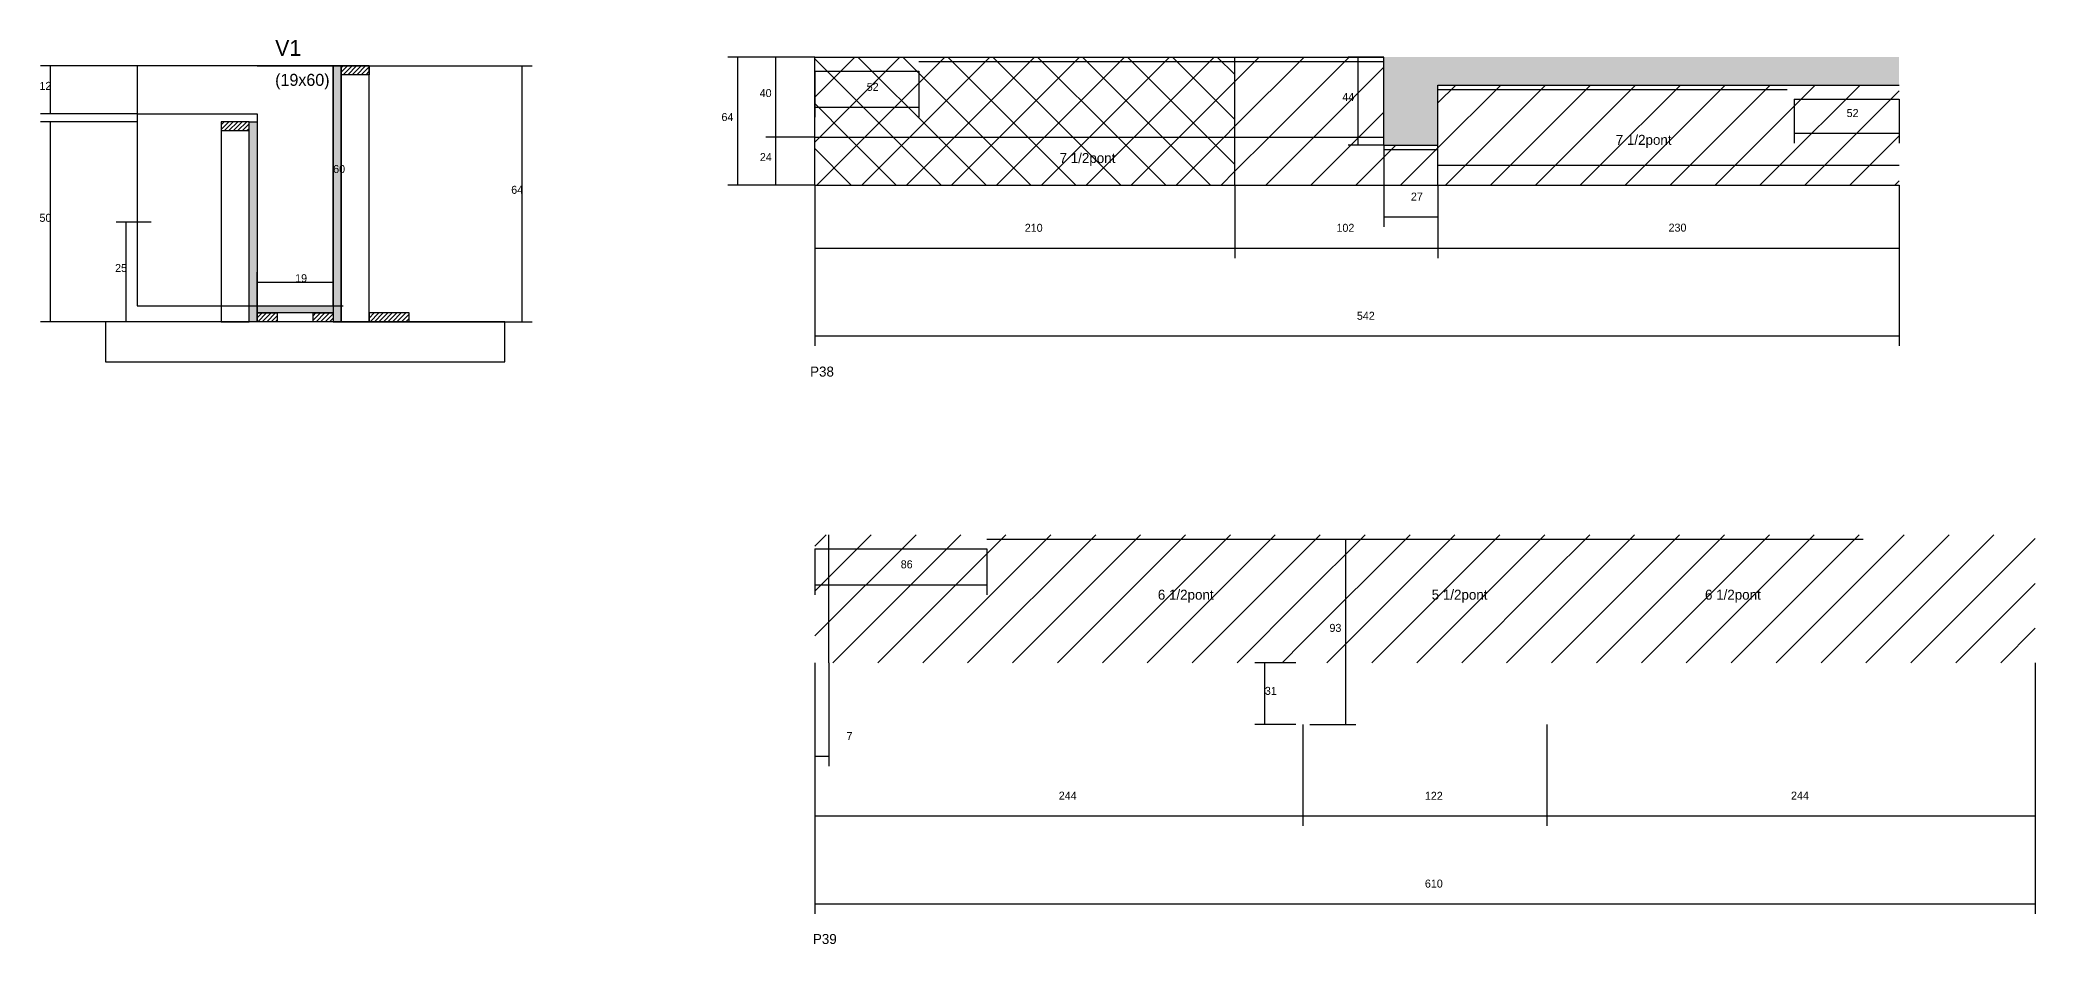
# Model space of a CAD drawing. Header units: metres. Extents: x -10042 to -7628, y 14267 to 15562.
# Drawn here: x -8625 to -7628, y 15091 to 15544 of the extents above; entities that cross this region are included whole.
import ezdxf

# ---------------------------------------------------------------- set-up
doc = ezdxf.new("R2010")
doc.units = ezdxf.units.M
for name, color, linetype in [('CONCRETO', 251, 'Continuous'), ('COTA', 4, 'Continuous'), ('Cota Seção (2x)', 4, 'Continuous'), ('Hachura', 253, 'Continuous'), ('Madeira', 126, 'Continuous'), ('NOMENCLATURA', 7, 'Continuous'), ('Painéis', 200, 'Continuous'), ('SARR_2.2x7', 40, 'Continuous'), ('Texto Seção', 7, 'Continuous')]:
    doc.layers.add(name, color=color, linetype=linetype)

msp = doc.modelspace()

# ---------------------------------------------------------------- hatches: boundary and pattern name
at = {"layer": 'COTA'}
h = msp.add_hatch(dxfattribs=at)
h.set_pattern_fill('AR-CONC', scale=0.03)
h.paths.add_polyline_path([(-7926.3, 15521.1), (-7695.8, 15521.1), (-7695.8, 15535.1), (-7953.3, 15535.1), (-7953.3, 15491.1), (-7926.3, 15491.1)])
at = {"layer": 'Hachura'}
h = msp.add_hatch(color=8, dxfattribs=at)
h.dxf.hatch_style = 1
h.paths.add_polyline_path([(-8474.5, 15530.7), (-8478.5, 15530.7), (-8478.5, 15530.7), (-8478.5, 15402.7), (-8478.5, 15402.7), (-8474.5, 15402.7), (-8474.5, 15402.7), (-8474.5, 15530.7)])
h = msp.add_hatch(dxfattribs=at)
h.set_pattern_fill('ANSI31', scale=0.5)
h.paths.add_polyline_path([(-8460.5, 15530.7), (-8460.5, 15526.3), (-8460.5, 15526.3), (-8474.5, 15526.3), (-8474.5, 15526.3), (-8474.5, 15530.7), (-8474.5, 15530.7), (-8460.5, 15530.7)])
h = msp.add_hatch(dxfattribs=at)
h.set_pattern_fill('ANSI37', scale=5)
h.paths.add_polyline_path([(-8027.8, 15495.1), (-8027.8, 15535.1), (-8237.8, 15535.1), (-8237.8, 15495.1)])
h = msp.add_hatch(dxfattribs=at)
h.set_pattern_fill('ANSI31', scale=5)
h.paths.add_polyline_path([(-7953.3, 15495.1), (-7953.3, 15535.1), (-8027.8, 15535.1), (-8027.8, 15495.1)])
h = msp.add_hatch(dxfattribs=at)
h.set_pattern_fill('ANSI31', scale=5)
h.paths.add_polyline_path([(-7695.8, 15481.1), (-7695.8, 15521.1), (-7926.3, 15521.1), (-7926.3, 15481.1)])
h = msp.add_hatch(dxfattribs=at)
h.set_pattern_fill('ANSI31', scale=0.5)
h.paths.add_polyline_path([(-8534.5, 15502.7), (-8534.5, 15498.3), (-8534.5, 15498.3), (-8520.5, 15498.3), (-8520.5, 15498.3), (-8520.5, 15502.7), (-8520.5, 15502.7), (-8534.5, 15502.7)])
h = msp.add_hatch(color=8, dxfattribs=at)
h.dxf.hatch_style = 1
h.paths.add_polyline_path([(-8520.5, 15502.7), (-8516.5, 15502.7), (-8516.5, 15502.7), (-8516.5, 15402.7), (-8516.5, 15402.7), (-8520.5, 15402.7), (-8520.5, 15402.7), (-8520.5, 15502.7)])
h = msp.add_hatch(dxfattribs=at)
h.set_pattern_fill('ANSI37', scale=5)
h.paths.add_polyline_path([(-8237.8, 15495.1), (-8237.8, 15471.1), (-8027.8, 15471.1), (-8027.8, 15495.1)])
h = msp.add_hatch(dxfattribs=at)
h.set_pattern_fill('ANSI31', scale=5)
h.paths.add_polyline_path([(-8027.8, 15495.1), (-8027.8, 15471.1), (-7926.3, 15471.1), (-7926.3, 15491.1), (-7953.3, 15491.1), (-7953.3, 15495.1)])
h = msp.add_hatch(dxfattribs=at)
h.set_pattern_fill('ANSI31', scale=5)
h.paths.add_polyline_path([(-7926.3, 15481.1), (-7926.3, 15471.1), (-7695.8, 15471.1), (-7695.8, 15481.1)])
h = msp.add_hatch(color=8, dxfattribs=at)
h.dxf.hatch_style = 1
h.paths.add_polyline_path([(-8516.5, 15407.1), (-8516.5, 15410.7), (-8516.5, 15410.7), (-8478.5, 15410.7), (-8478.5, 15410.7), (-8478.5, 15407.1), (-8478.5, 15407.1), (-8516.5, 15407.1)])
h = msp.add_hatch(dxfattribs=at)
h.set_pattern_fill('ANSI31', scale=0.5)
h.paths.add_polyline_path([(-8516.5, 15402.7), (-8516.5, 15407.1), (-8516.5, 15407.1), (-8506.5, 15407.1), (-8506.5, 15407.1), (-8506.5, 15402.7), (-8506.5, 15402.7), (-8516.5, 15402.7)])
h = msp.add_hatch(dxfattribs=at)
h.set_pattern_fill('ANSI31', scale=0.5)
h.paths.add_polyline_path([(-8488.5, 15402.7), (-8488.5, 15407.1), (-8488.5, 15407.1), (-8478.5, 15407.1), (-8478.5, 15407.1), (-8478.5, 15402.7), (-8478.5, 15402.7), (-8488.5, 15402.7)])
h = msp.add_hatch(dxfattribs=at)
h.set_pattern_fill('ANSI31', scale=0.5)
h.paths.add_polyline_path([(-8440.5, 15402.7), (-8440.5, 15407.1), (-8440.5, 15407.1), (-8460.5, 15407.1), (-8460.5, 15407.1), (-8460.5, 15402.7), (-8460.5, 15402.7), (-8440.5, 15402.7)])
h = msp.add_hatch(dxfattribs=at)
h.set_pattern_fill('ANSI31', scale=5)
h.paths.add_polyline_path([(-8237.8, 15296.2), (-8237.8, 15232.2), (-7993.8, 15232.2), (-7993.8, 15296.2)])
h = msp.add_hatch(dxfattribs=at)
h.set_pattern_fill('ANSI31', scale=5)
h.paths.add_polyline_path([(-7871.8, 15232.2), (-7871.8, 15296.2), (-7993.8, 15296.2), (-7993.8, 15232.2)])
h = msp.add_hatch(dxfattribs=at)
h.set_pattern_fill('ANSI31', scale=5)
h.paths.add_polyline_path([(-7871.8, 15232.2), (-7627.8, 15232.2), (-7627.8, 15296.2), (-7871.8, 15296.2)])

# ---------------------------------------------------------------- linework, layer by layer
at = {"layer": 'CONCRETO'}
for points in [[(-8478.5, 15510.7), (-8478.5, 15530.7), (-8576.5, 15530.7), (-8576.5, 15506.7), (-8516.5, 15506.7), (-8516.5, 15410.7), (-8478.5, 15410.7), (-8478.5, 15510.7)], [(-8576.5, 15410.7), (-8478.5, 15410.7), (-8478.5, 15530.7), (-8576.5, 15530.7)]]:
    msp.add_lwpolyline(points, close=True, dxfattribs=at)
at = {"layer": 'COTA'}
for p, q in [((-8576.5, 15530.7), (-8624.8, 15530.7)), ((-8619.8, 15506.7), (-8619.8, 15530.7)), ((-8460.5, 15530.7), (-8379, 15530.7)), ((-8384, 15402.7), (-8384, 15530.7)), ((-8237.8, 15535.1), (-8281.3, 15535.1)), ((-8276.3, 15471.1), (-8276.3, 15535.1)), ((-8237.8, 15535.1), (-8262.2, 15535.1)), ((-8257.2, 15495.1), (-8257.2, 15535.1)), ((-8237.8, 15528.1), (-8237.8, 15505)), ((-8185.8, 15528.1), (-8185.8, 15505)), ((-7953.3, 15535.1), (-7971.1, 15535.1)), ((-7966.1, 15491.1), (-7966.1, 15535.1)), ((-8237.8, 15510), (-8185.8, 15510)), ((-7748.3, 15514.1), (-7748.3, 15492)), ((-7695.8, 15514.1), (-7695.8, 15492)), ((-8576.5, 15506.7), (-8624.8, 15506.7)), ((-8576.5, 15502.7), (-8624.8, 15502.7)), ((-8619.8, 15402.7), (-8619.8, 15502.7)), ((-8237.8, 15495.1), (-8262.2, 15495.1)), ((-8237.8, 15495.1), (-8262.2, 15495.1)), ((-8257.2, 15471.1), (-8257.2, 15495.1)), ((-7953.3, 15491.1), (-7971.1, 15491.1)), ((-7953.3, 15491.1), (-7953.3, 15450.2)), ((-7748.3, 15497), (-7695.8, 15497)), ((-8237.8, 15471.1), (-8281.3, 15471.1)), ((-8237.8, 15471.1), (-8262.2, 15471.1)), ((-8237.8, 15471.1), (-8237.8, 15434.6)), ((-8237.8, 15471.1), (-8237.8, 15390.6)), ((-8027.8, 15471.1), (-8027.8, 15434.6)), ((-8027.8, 15471.1), (-8027.8, 15434.6)), ((-7926.3, 15471.1), (-7926.3, 15434.6)), ((-7926.3, 15471.1), (-7926.3, 15434.6)), ((-7926.3, 15471.1), (-7926.3, 15450.2)), ((-7695.8, 15471.1), (-7695.8, 15390.6)), ((-7695.8, 15471.1), (-7695.8, 15434.6)), ((-8569.5, 15452.6), (-8587, 15452.6)), ((-8582, 15402.7), (-8582, 15452.6)), ((-7953.3, 15455.2), (-7926.3, 15455.2)), ((-8237.8, 15439.6), (-8027.8, 15439.6)), ((-8027.8, 15439.6), (-7926.3, 15439.6)), ((-7926.3, 15439.6), (-7695.8, 15439.6)), ((-8554.5, 15402.7), (-8624.8, 15402.7)), ((-8569.5, 15402.7), (-8587, 15402.7)), ((-8440.5, 15402.7), (-8379, 15402.7)), ((-8237.8, 15395.6), (-7695.8, 15395.6)), ((-8237.8, 15289.2), (-8237.8, 15266.2)), ((-8151.8, 15289.2), (-8151.8, 15266.2)), ((-7990.3, 15294), (-7967.4, 15294)), ((-7972.4, 15201.2), (-7972.4, 15294)), ((-8237.8, 15271.2), (-8151.8, 15271.2)), ((-8237.8, 15232.2), (-8237.8, 15180.5)), ((-8230.8, 15232.2), (-8230.8, 15180.5)), ((-7997.3, 15232.2), (-8017.8, 15232.2)), ((-8012.8, 15201.2), (-8012.8, 15232.2)), ((-7627.8, 15232.2), (-7627.8, 15150.6)), ((-7627.8, 15232.2), (-7627.8, 15106.6)), ((-8237.8, 15201.2), (-8237.8, 15150.6)), ((-8237.8, 15201.2), (-8237.8, 15106.6)), ((-7997.3, 15201.2), (-8017.8, 15201.2)), ((-7993.8, 15201.2), (-7993.8, 15150.6)), ((-7993.8, 15201.2), (-7993.8, 15150.6)), ((-7990.3, 15201.2), (-7967.4, 15201.2)), ((-7871.8, 15201.2), (-7871.8, 15150.6)), ((-7871.8, 15201.2), (-7871.8, 15150.6)), ((-8237.8, 15185.5), (-8230.8, 15185.5)), ((-8237.8, 15155.6), (-7993.8, 15155.6)), ((-7993.8, 15155.6), (-7871.8, 15155.6)), ((-7871.8, 15155.6), (-7627.8, 15155.6)), ((-8237.8, 15111.6), (-7627.8, 15111.6))]:
    msp.add_line(p, q, dxfattribs=at)
at = {"layer": 'Cota Seção (2x)'}
for p, q in [((-8516.5, 15530.7), (-8473.5, 15530.7)), ((-8478.5, 15410.7), (-8478.5, 15530.7)), ((-8516.5, 15410.7), (-8516.5, 15427.5)), ((-8516.5, 15422.5), (-8478.5, 15422.5)), ((-8478.5, 15410.7), (-8478.5, 15427.5)), ((-8516.5, 15410.7), (-8473.5, 15410.7))]:
    msp.add_line(p, q, dxfattribs=at)
at = {"layer": 'Madeira'}
for points in [[(-8460.5, 15530.7), (-8460.5, 15526.3), (-8474.5, 15526.3), (-8474.5, 15530.7)], [(-8460.5, 15530.7), (-8474.5, 15530.7), (-8474.5, 15402.7), (-8460.5, 15402.7)], [(-8534.5, 15502.7), (-8534.5, 15498.3), (-8520.5, 15498.3), (-8520.5, 15502.7)], [(-8534.5, 15402.7), (-8520.5, 15402.7), (-8520.5, 15502.7), (-8534.5, 15502.7)], [(-8592.3, 15382.7), (-8392.7, 15382.7), (-8392.7, 15402.7), (-8592.3, 15402.7)], [(-8516.5, 15402.7), (-8516.5, 15407.1), (-8506.5, 15407.1), (-8506.5, 15402.7)], [(-8488.5, 15402.7), (-8488.5, 15407.1), (-8478.5, 15407.1), (-8478.5, 15402.7)], [(-8440.5, 15402.7), (-8440.5, 15407.1), (-8460.5, 15407.1), (-8460.5, 15402.7)]]:
    msp.add_lwpolyline(points, close=True, dxfattribs=at)
at = {"layer": 'Painéis'}
for p, q in [((-8237.8, 15535.1), (-7953.3, 15535.1)), ((-8237.8, 15471.1), (-8237.8, 15535.1)), ((-8027.8, 15471.1), (-8027.8, 15535.1)), ((-7953.3, 15491.1), (-7953.3, 15535.1)), ((-7926.3, 15521.1), (-7695.8, 15521.1)), ((-7926.3, 15471.1), (-7926.3, 15521.1)), ((-8576.5, 15506.7), (-8516.5, 15506.7)), ((-8237.8, 15495.1), (-7953.3, 15495.1)), ((-7953.3, 15491.1), (-7926.3, 15491.1)), ((-7926.3, 15481.1), (-7695.8, 15481.1)), ((-8237.8, 15471.1), (-7695.8, 15471.1))]:
    msp.add_line(p, q, dxfattribs=at)
for points in [[(-8474.5, 15530.7), (-8478.5, 15530.7), (-8478.5, 15402.7), (-8474.5, 15402.7)], [(-8520.5, 15502.7), (-8516.5, 15502.7), (-8516.5, 15402.7), (-8520.5, 15402.7)], [(-8516.5, 15407.1), (-8516.5, 15410.7), (-8478.5, 15410.7), (-8478.5, 15407.1)]]:
    msp.add_lwpolyline(points, close=True, dxfattribs=at)
at = {"layer": 'SARR_2.2x7'}
for p, q in [((-8237.8, 15528.1), (-8185.8, 15528.1)), ((-8185.8, 15532.9), (-8027.8, 15532.9)), ((-8027.8, 15532.9), (-7953.3, 15532.9)), ((-7926.3, 15518.9), (-7751.8, 15518.9)), ((-7748.3, 15514.1), (-7695.8, 15514.1)), ((-7953.3, 15488.9), (-7926.3, 15488.9)), ((-8237.8, 15289.2), (-8151.8, 15289.2)), ((-8230.8, 15232.2), (-8230.8, 15296.2)), ((-8151.8, 15294), (-7993.8, 15294)), ((-7993.8, 15294), (-7871.8, 15294)), ((-7871.8, 15294), (-7713.8, 15294))]:
    msp.add_line(p, q, dxfattribs=at)

# ---------------------------------------------------------------- texts
at = {"layer": 'COTA'}
for s, p in [('12', (-8625.3, 15518.7)), ('40', (-8265.3, 15515.1)), ('52', (-8211.8, 15518.2)), ('44', (-7974.1, 15513.1)), ('52', (-7722, 15505.1)), ('64', (-8284.4, 15503.1)), ('24', (-8265.2, 15483.1)), ('64', (-8389.5, 15466.7)), ('27', (-7939.8, 15463.3)), ('50', (-8625.3, 15452.7)), ('210', (-8132.8, 15447.7)), ('102', (-7977, 15447.7)), ('230', (-7811, 15447.8)), ('25', (-8587.5, 15427.6)), ('542', (-7966.8, 15403.7)), ('86', (-8194.8, 15279.4)), ('93', (-7980.5, 15247.6)), ('31', (-8012.8, 15216.1)), ('7', (-8221.9, 15193.5)), ('244', (-8115.8, 15163.7)), ('122', (-7932.8, 15163.6)), ('244', (-7749.8, 15163.7)), ('610', (-7932.8, 15119.7))]:
    msp.add_text(s, height=4, dxfattribs=at).set_placement(p)
at = {"layer": 'Cota Seção (2x)'}
for s, p in [('60', (-8478.5, 15477.1)), ('19', (-8497.5, 15422.5))]:
    msp.add_text(s, height=4, dxfattribs=at).set_placement(p)
at = {"layer": 'NOMENCLATURA'}
for s, p in [('7 1/2pont', (-7837.4, 15491.2)), ('7 1/2pont', (-8115.4, 15482.1)), ('P38', (-8240.1, 15375.3)), ('6 1/2pont', (-8066.3, 15263.7)), ('5 1/2pont', (-7929.4, 15263.7)), ('6 1/2pont', (-7792.8, 15263.7)), ('P39', (-8238.7, 15091.5))]:
    msp.add_text(s, height=5, dxfattribs=at).set_placement(p)
at = {"layer": 'Texto Seção'}
for s, height, p in [('V1', 8, (-8507.5, 15535.7)), ('(19x60)', 6, (-8507.5, 15520.7))]:
    msp.add_text(s, height=height, dxfattribs=at).set_placement(p)

doc.saveas('drawing.dxf')
